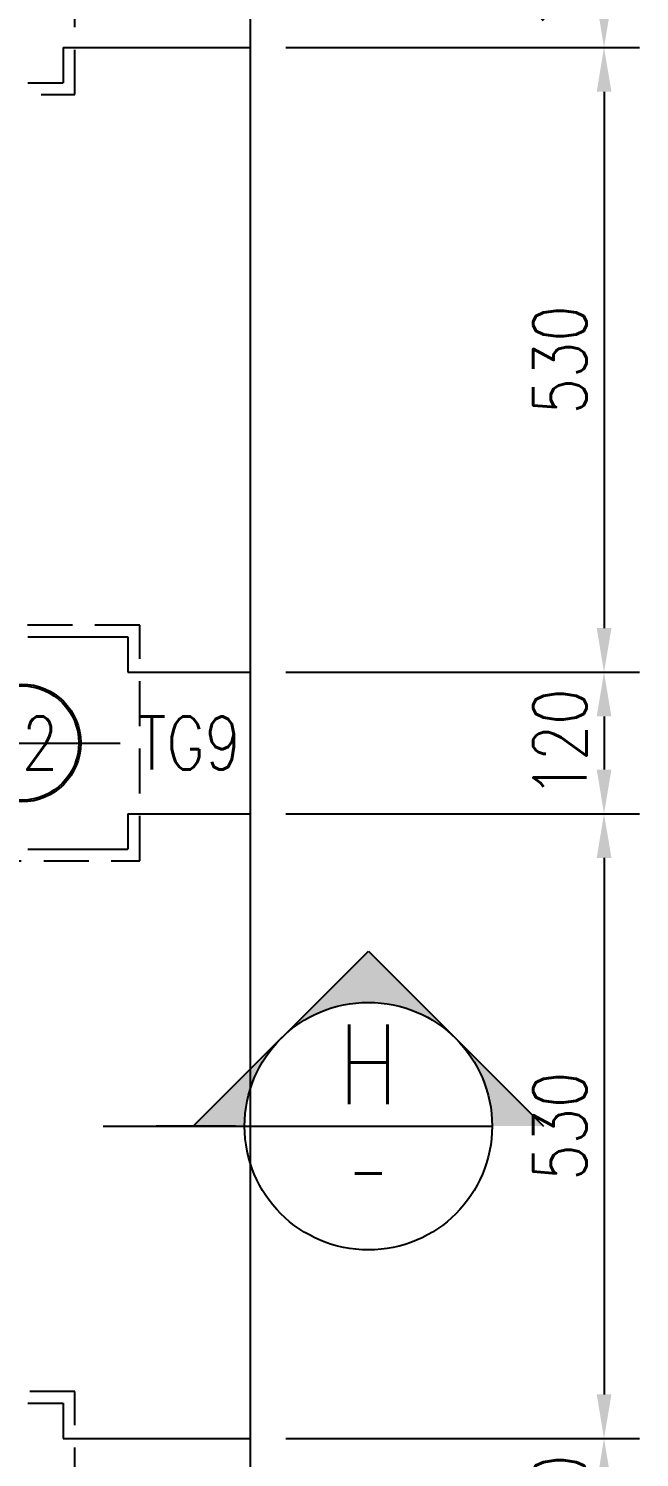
# Model space of a CAD drawing. Extents: x -4754 to 9942, y -22015 to 3942.
# Drawn here: x 4152 to 4670, y -19141 to -17929 of the extents above; entities that cross this region are included whole.
import ezdxf
from ezdxf.enums import TextEntityAlignment as Align

# ---------------------------------------------------------------- set-up
doc = ezdxf.new("R2010")
doc.units = 0
doc.header["$LTSCALE"] = 3
doc.linetypes.add('CENTER', pattern=[2, 1.25, -0.25, 0.25, -0.25])
doc.linetypes.add('DASHED', pattern=[19.05, 12.7, -6.35])
doc.layers.get('0').update_dxf_attribs({"linetype": 'CONTINUOUS'})
doc.layers.add('HB_0', color=7, linetype='CONTINUOUS', transparency=0.5)
for name, color, linetype in [('HB_DIM', 1, 'CONTINUOUS'), ('剖面線', 1, 'CONTINUOUS'), ('基椿', 1, 'CONTINUOUS'), ('場鑄梁', 4, 'CONTINUOUS'), ('場鑄梁_TXT', 2, 'CONTINUOUS'), ('場鑄梁_虛線', 4, 'CONTINUOUS'), ('底圖', 7, 'CONTINUOUS'), ('預鑄樁帽', 6, 'CONTINUOUS')]:
    doc.layers.add(name, color=color, linetype=linetype)
doc.styles.get("Standard").update_dxf_attribs({"font": 'ROMANS.shx', "width": 0.8, "bigfont": 'chineset.shx'})
doc.dimstyles.new('150cm', dxfattribs={"dimscale": 15, "dimtxt": 3, "dimasz": 2.5, "dimexe": 2, "dimexo": 2, "dimgap": 1, "dimtad": 1, "dimdsep": 46, "dimtxsty": 'Standard', "dimcen": 0, "dimclrt": 2, "dimadec": 0, "dimazin": 0, "dimtfac": 1, "dimtix": 1, "dimtmove": 2, "dimatfit": 3, "dimfxl": 1, "dimtolj": 1, "dimtzin": 0, "dimarcsym": 0})

# ---------------------------------------------------------------- blocks, each defined once
blk = doc.blocks.new('*D1012')
at = {"layer": 'HB_DIM', "color": 0, "lineweight": -2}
for p, q in [((4369.8, -17824.7), (4669.8, -17824.7)), ((4639.8, -17862.2), (4639.8, -17907.2)), ((4369.8, -17944.7), (4669.8, -17944.7))]:
    blk.add_line(p, q, dxfattribs=at)
at = {"layer": 'HB_DIM', "color": 0}
for points in [[(4646.1, -17862.2), (4633.6, -17862.2), (4639.8, -17824.7)], [(4633.6, -17907.2), (4646.1, -17907.2), (4639.8, -17944.7)]]:
    blk.add_solid(points, dxfattribs=at)
at = {"layer": 'HB_DIM', "color": 2, "linetype": 'Continuous', "insert": (4602.3, -17884.7), "char_height": 45, "attachment_point": 5, "rotation": 90}
blk.add_mtext('\\A1;120', dxfattribs=at)
blk = doc.blocks.new('*D1013')
at = {"layer": 'HB_DIM', "color": 0, "lineweight": -2}
for p, q in [((4369.8, -17944.7), (4669.8, -17944.7)), ((4639.8, -17982.2), (4639.8, -18437.2)), ((4369.8, -18474.7), (4669.8, -18474.7))]:
    blk.add_line(p, q, dxfattribs=at)
at = {"layer": 'HB_DIM', "color": 0}
for points in [[(4646.1, -17982.2), (4633.6, -17982.2), (4639.8, -17944.7)], [(4633.6, -18437.2), (4646.1, -18437.2), (4639.8, -18474.7)]]:
    blk.add_solid(points, dxfattribs=at)
at = {"layer": 'HB_DIM', "color": 2, "linetype": 'Continuous', "insert": (4602.3, -18209.7), "char_height": 45, "attachment_point": 5, "rotation": 90}
blk.add_mtext('\\A1;530', dxfattribs=at)
blk = doc.blocks.new('*D1014')
at = {"layer": 'HB_DIM', "color": 0, "lineweight": -2}
for p, q in [((4369.8, -18474.7), (4669.8, -18474.7)), ((4639.8, -18512.2), (4639.8, -18557.2)), ((4369.8, -18594.7), (4669.8, -18594.7))]:
    blk.add_line(p, q, dxfattribs=at)
at = {"layer": 'HB_DIM', "color": 0}
for points in [[(4646.1, -18512.2), (4633.6, -18512.2), (4639.8, -18474.7)], [(4633.6, -18557.2), (4646.1, -18557.2), (4639.8, -18594.7)]]:
    blk.add_solid(points, dxfattribs=at)
at = {"layer": 'HB_DIM', "color": 2, "linetype": 'Continuous', "insert": (4602.3, -18534.7), "char_height": 45, "attachment_point": 5, "rotation": 90}
blk.add_mtext('\\A1;120', dxfattribs=at)
blk = doc.blocks.new('*D1015')
at = {"layer": 'HB_DIM', "color": 0, "lineweight": -2}
for p, q in [((4369.8, -18594.7), (4669.8, -18594.7)), ((4639.8, -18632.2), (4639.8, -19087.2)), ((4369.8, -19124.7), (4669.8, -19124.7))]:
    blk.add_line(p, q, dxfattribs=at)
at = {"layer": 'HB_DIM', "color": 0}
for points in [[(4646.1, -18632.2), (4633.6, -18632.2), (4639.8, -18594.7)], [(4633.6, -19087.2), (4646.1, -19087.2), (4639.8, -19124.7)]]:
    blk.add_solid(points, dxfattribs=at)
at = {"layer": 'HB_DIM', "color": 2, "linetype": 'Continuous', "insert": (4602.3, -18859.7), "char_height": 45, "attachment_point": 5, "rotation": 90}
blk.add_mtext('\\A1;530', dxfattribs=at)
blk = doc.blocks.new('*D1016')
at = {"layer": 'HB_DIM', "color": 0, "lineweight": -2}
for p, q in [((4369.8, -19124.7), (4669.8, -19124.7)), ((4639.8, -19162.2), (4639.8, -19207.2)), ((4369.8, -19244.7), (4669.8, -19244.7))]:
    blk.add_line(p, q, dxfattribs=at)
at = {"layer": 'HB_DIM', "color": 0}
for points in [[(4646.1, -19162.2), (4633.6, -19162.2), (4639.8, -19124.7)], [(4633.6, -19207.2), (4646.1, -19207.2), (4639.8, -19244.7)]]:
    blk.add_solid(points, dxfattribs=at)
at = {"layer": 'HB_DIM', "color": 2, "linetype": 'Continuous', "insert": (4602.3, -19184.7), "char_height": 45, "attachment_point": 5, "rotation": 90}
blk.add_mtext('\\A1;120', dxfattribs=at)
blk = doc.blocks.new('pile')
at = {"layer": 'HB_0', "linetype": 'Continuous'}
for radius in [50, 48.4]:
    blk.add_circle((0, 0), radius, dxfattribs=at)
at = {"color": 2, "width": 0.8}
blk.add_attdef('A', text='', height=45, dxfattribs=at).set_placement((0, 0), align=Align.MIDDLE_CENTER)
blk = doc.blocks.new('m_H_Blk_Big_Texts')
at = {"color": 2}
blk.add_line((-105, 0), (105, 0), dxfattribs=at)
blk.add_circle((0, 0), 105, dxfattribs=at)
at = {"color": 3, "linetype": 'Continuous', "width": 0.8}
blk.add_attdef('A', text='', height=67.5, dxfattribs=at).set_placement((0, 52.5), align=Align.MIDDLE)
at = {"color": 1, "width": 0.8}
blk.add_attdef('HB2002', text='', height=37.5, rotation=0, dxfattribs=at).set_placement((0, -37.5), align=Align.MIDDLE)
blk = doc.blocks.new('m_H_Blk_Big_Major')
at = {"color": 2, "linetype": 'Continuous'}
for p, q in [((-148.5, 0), (0, 148.5)), ((0, -148.5), (-148.5, 0)), ((0, -112.6), (0, -159.3))]:
    blk.add_line(p, q, dxfattribs=at)
at = {"color": 3}
for p, q in [((0, -225), (0, -105)), ((0, -150), (0, -180))]:
    blk.add_line(p, q, dxfattribs=at)
at = {"color": 2, "linetype": 'Continuous'}
blk.add_circle((0, 0), 105, dxfattribs=at)
for points in [[(0, 148.5), (-52.5, 90.9), (-74.2, 74.2), (-63.9, 83.3)], [(0, 148.5), (-27.2, 101.4), (-52.5, 90.9), (-27.2, 101.4)], [(0, 148.5), (0, 105), (-27.2, 101.4), (-13.7, 104.1)], [(-148.5, 0), (-90.9, 52.5), (-74.2, 74.2), (-83.3, 63.9)], [(-148.5, 0), (-101.4, 27.2), (-90.9, 52.5), (-101.4, 27.2)], [(-148.5, 0), (-105, 0), (-101.4, 27.2), (-104.1, 13.7)], [(-148.5, 0), (-101.4, -27.2), (-90.9, -52.5), (-101.4, -27.2)], [(-148.5, 0), (-90.9, -52.5), (-74.2, -74.2), (-83.3, -63.9)], [(-148.5, 0), (-105, 0), (-101.4, -27.2), (-104.1, -13.7)], [(0, -148.5), (-52.5, -90.9), (-74.2, -74.2), (-63.9, -83.3)], [(0, -148.5), (-27.2, -101.4), (-52.5, -90.9), (-27.2, -101.4)], [(0, -148.5), (0, -105), (-27.2, -101.4), (-13.7, -104.1)]]:
    blk.add_solid(points, dxfattribs=at)

msp = doc.modelspace()

# ---------------------------------------------------------------- linework, layer by layer
at = {"layer": '場鑄梁', "color": 4, "linetype": 'Continuous'}
for points in [[(4180.844, -17944.682), (4180.844, -17974.682)], [(4180.844, -17944.682), (4339.844, -17944.682)], [(4150.844, -17974.682), (4180.844, -17974.682)], [(4150.844, -18444.682), (4235.844, -18444.682)], [(4235.844, -18444.682), (4235.844, -18474.682)], [(4235.844, -18474.682), (4339.844, -18474.682)], [(4235.844, -18594.682), (4235.844, -18624.682)], [(4235.844, -18594.682), (4339.844, -18594.682)], [(4150.844, -18624.682), (4235.844, -18624.682)], [(4150.844, -19094.682), (4180.844, -19094.682)], [(4180.844, -19094.682), (4180.844, -19124.682)], [(4180.844, -19124.682), (4339.844, -19124.682)]]:
    msp.add_lwpolyline(points, dxfattribs=at)
at = {"layer": '場鑄梁_虛線', "color": 4, "linetype": 'Continuous'}
for points in [[(4180.844, -17944.682), (4180.844, -17974.682)], [(4180.844, -17944.682), (4339.844, -17944.682)], [(4150.844, -17974.682), (4180.844, -17974.682)], [(4150.844, -18444.682), (4235.844, -18444.682)], [(4235.844, -18444.682), (4235.844, -18474.682)], [(4235.844, -18474.682), (4339.844, -18474.682)], [(4235.844, -18594.682), (4235.844, -18624.682)], [(4235.844, -18594.682), (4339.844, -18594.682)], [(4150.844, -18624.682), (4235.844, -18624.682)], [(4150.844, -19094.682), (4180.844, -19094.682)], [(4180.844, -19094.682), (4180.844, -19124.682)], [(4180.844, -19124.682), (4339.844, -19124.682)]]:
    msp.add_lwpolyline(points, dxfattribs=at)
at = {"layer": '底圖', "color": 4, "linetype": 'Continuous'}
msp.add_lwpolyline([(-158.156, -19964.682), (4339.844, -19964.682), (4339.844, -16984.682), (-158.156, -16984.682), (-158.156, -19964.682)], dxfattribs=at)
at = {"layer": '底圖', "color": 252, "linetype": 'CENTER', "ltscale": 150}
msp.add_lwpolyline([(-158.156, -18534.682), (4339.844, -18534.682)], dxfattribs=at)
at = {"layer": '預鑄樁帽', "linetype": 'DASHED'}
for points in [[(3990.844, -17984.682), (4190.844, -17984.682), (4190.844, -17784.682), (3990.844, -17784.682), (3990.844, -17984.682)], [(3935.844, -18634.682), (4245.844, -18634.682), (4245.844, -18434.682), (3935.844, -18434.682), (3935.844, -18634.682)], [(3990.844, -19284.682), (4190.844, -19284.682), (4190.844, -19084.682), (3990.844, -19084.682), (3990.844, -19284.682)]]:
    msp.add_lwpolyline(points, dxfattribs=at)

# ---------------------------------------------------------------- block references
at = {"layer": '剖面線', "linetype": 'Continuous', "rotation": 270}
msp.add_blockref('m_H_Blk_Big_Major', (4439.844, -18859.682, 149.438), dxfattribs=at)
at = {"layer": '剖面線', "linetype": 'Continuous', "rotation": 360}
msp.add_blockref('m_H_Blk_Big_Texts', (4439.844, -18859.682, 149.438), dxfattribs=at).add_auto_attribs({'A': 'H', 'HB2002': '-'})
at = {"layer": '基椿', "linetype": 'Continuous', "rotation": 360}
msp.add_blockref('pile', (4145.844, -18534.682), dxfattribs=at).add_auto_attribs({'A': '32'})

# ---------------------------------------------------------------- texts
at = {"layer": '場鑄梁_TXT', "linetype": 'Continuous', "width": 0.8}
msp.add_text('TG9', height=45, dxfattribs=at).set_placement((4287.844, -18534.682), align=Align.MIDDLE)

# ---------------------------------------------------------------- dimensions: what is measured, and where the dimension line sits
at = {"layer": 'HB_DIM'}
for base, p1, p2, picture, middle in [((4639.844, -17944.682), (4339.844, -17824.682, 110), (4339.844, -17944.682, 110), '*D1012', (4602.344, -17884.682)), ((4639.844, -18474.682), (4339.844, -17944.682, 110), (4339.844, -18474.682, 113), '*D1013', (4602.344, -18209.682)), ((4639.844, -18594.682), (4339.844, -18474.682, 113), (4339.844, -18594.682, 113), '*D1014', (4602.344, -18534.682)), ((4639.844, -19124.682), (4339.844, -18594.682, 113), (4339.844, -19124.682, 116), '*D1015', (4602.344, -18859.682)), ((4639.844, -19244.682), (4339.844, -19124.682, 116), (4339.844, -19244.682, 116), '*D1016', (4602.344, -19184.682))]:
    dim = msp.add_linear_dim(base=base, p1=p1, p2=p2, angle=90, dimstyle='150cm', dxfattribs=at)
    dim.commit()
    dim.dimension.update_dxf_attribs({"geometry": picture, "text_midpoint": middle})

doc.saveas('drawing.dxf')
